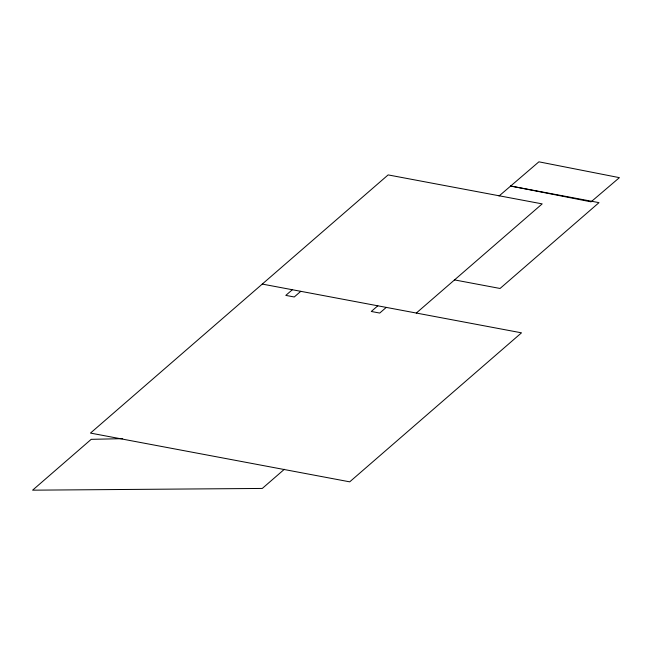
<?xml version="1.0" encoding="UTF-8"?>
<svg xmlns="http://www.w3.org/2000/svg" width="652" height="652" viewBox="0 0 652 652"><rect width="100%" height="100%" fill="white"/><g stroke="black" fill="none" stroke-linecap="round" stroke-linejoin="round"><path stroke-width="0.98" d="M292.332 289.732L285.804 295.389L294.256 296.978L300.784 291.322M499.057 195.991L538.902 161.826L619.4 177.654L591.062 201.835L510.565 186.016L599.001 202.642L500.06 288.469L454.346 279.871M377.81 305.804L371.281 311.469L379.733 313.058L386.261 307.394M416.318 313.05L542.187 203.88L388.136 174.907L90.481 433.083L349.716 481.836L521.502 332.83L262.267 284.076M284.353 469.293L262.291 488.438L32.6 490.174L91.207 439.334L122.674 438.657"/></g></svg>
